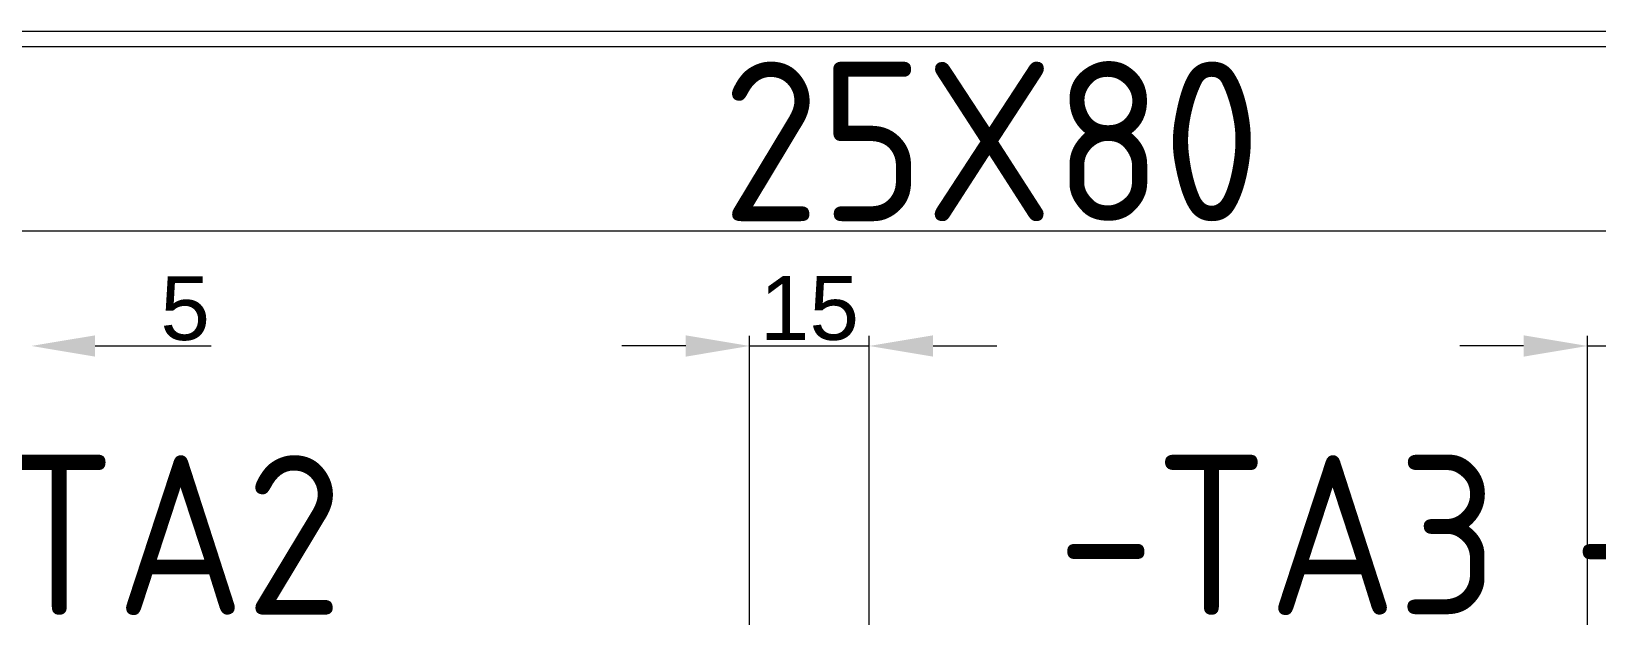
# Model space of a CAD drawing. Header units: millimetres. Extents: x 4137 to 6698, y 1400 to 3585.
# Drawn here: x 4531.1 to 4727.3, y 3331.4 to 3405.8 of the extents above; entities that cross this region are included whole.
import ezdxf
from ezdxf.enums import TextEntityAlignment as Align

# ---------------------------------------------------------------- set-up
doc = ezdxf.new("R2010")
doc.units = ezdxf.units.MM
doc.layers.add('000-PI-Oprema', color=30, linetype='Continuous', lineweight=5)
doc.layers.add('000-PI_TEXT', color=7, linetype='Continuous')
doc.layers.add('002-PI-Kabelska kanalica', color=150, linetype='Continuous')
doc.styles.add('PI0', font='isocpeur.ttf', dxfattribs={"width": 0.9})
doc.styles.get("Standard").update_dxf_attribs({"font": 'arial.ttf'})

msp = doc.modelspace()

# ---------------------------------------------------------------- linework, layer by layer
at = {"color": 0, "linetype": 'ByBlock', "lineweight": 0, "ltscale": 0.25}
for p, q in [((4539.13, 3366.34), (4553.68, 3366.34)), ((4613.13, 3366.34), (4605.13, 3366.34)), ((4621.13, 3331.4), (4621.13, 3367.59)), ((4621.13, 3366.34), (4636.13, 3366.34)), ((4636.13, 3331.4), (4636.13, 3367.59)), ((4644.13, 3366.34), (4652.13, 3366.34)), ((4718.13, 3366.34), (4710.13, 3366.34)), ((4726.13, 3331.4), (4726.13, 3367.59)), ((4726.13, 3366.34), (4731.13, 3366.34))]:
    msp.add_line(p, q, dxfattribs=at)
at = {"color": 0, "linetype": 'ByBlock', "ltscale": 0.25}
for points in [[(4539.13, 3367.67), (4539.13, 3365), (4531.13, 3366.34)], [(4613.13, 3367.67), (4613.13, 3365), (4621.13, 3366.34)], [(4644.13, 3367.67), (4644.13, 3365), (4636.13, 3366.34)], [(4718.13, 3367.67), (4718.13, 3365), (4726.13, 3366.34)]]:
    msp.add_solid(points, dxfattribs=at)
at = {"layer": '000-PI-Oprema', "color": 0, "linetype": 'ByBlock', "lineweight": 0, "ltscale": 0.25}
msp.add_line((4909.46, 3403.83), (4371.46, 3403.83), dxfattribs=at)
at = {"layer": '002-PI-Kabelska kanalica', "color": 0, "linetype": 'ByBlock', "lineweight": 0}
for p, q in [((4370.95, 3405.78), (4985.95, 3405.78)), ((4370.95, 3380.78), (4985.95, 3380.78))]:
    msp.add_line(p, q, dxfattribs=at)

# ---------------------------------------------------------------- texts
at = {"color": 0, "linetype": 'ByBlock', "lineweight": 0, "style": 'PI0', "width": 0.9}
for s, p in [('-TA2', (4542.75, 3342.66)), ('-TA3', (4687.3, 3342.66)), ('-TB2', (4751.28, 3342.66))]:
    msp.add_text(s, height=20, dxfattribs=at).set_placement(p, align=Align.MIDDLE)
at = {"color": 0, "linetype": 'ByBlock', "lineweight": 0, "ltscale": 0.25, "char_height": 8, "attachment_point": 5}
for s, insert in [('5', (4550.41, 3371.03)), ('15', (4628.63, 3371.05))]:
    msp.add_mtext(s, dxfattribs=dict(at, insert=insert))
at = {"layer": '000-PI_TEXT', "color": 0, "style": 'PI0', "width": 0.9}
msp.add_text('25X80', height=20, dxfattribs=at).set_placement((4617.65, 3381.98))

doc.saveas('drawing.dxf')
